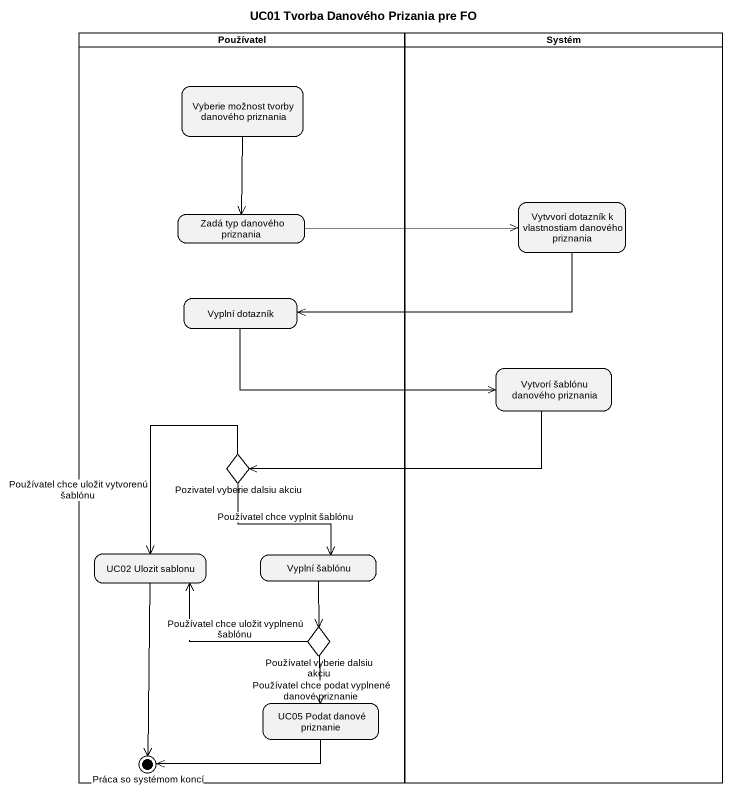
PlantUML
@startuml
title UC01 Tvorba Danového Prizania pre FO
hide empty description
state Používatel <<partition>> {
  state "Vyberie možnost tvorby danového priznania" as Vyberie_možnost_tvorby
  state "Zadá typ danového priznania" as Zadá_typ_danového_priznania
  state "Vyplní dotazník" as Vyplní_dotazník
  state "Pozivatel vyberie dalsiu akciu" as Pozivatel_vyberie_dalsiu <<choice>>
  state "UC02 Ulozit sablonu" as UC02_Ulozit_sablonu
  state "Vyplní šablónu" as Vyplní_šablónu
  state "Používatel vyberie dalsiu akciu" as Používatel_vyberie_dalsiu <<choice>>
  state "UC05 Podat danové priznanie" as UC05_Podat_danové_priznanie
  state "Práca so systémom koncí" as Práca_so_systémom_koncí <<end>>
}
state Systém <<partition>> {
  state "Vytvvorí dotazník k vlastnostiam danového priznania" as Vytvvorí_dotazník_k
  state "Vytvorí šablónu danového priznania" as Vytvorí_šablónu_danového
}
Vyberie_možnost_tvorby --> Zadá_typ_danového_priznania
Zadá_typ_danového_priznania -right-> Vytvvorí_dotazník_k
Vytvvorí_dotazník_k -left-> Vyplní_dotazník
Vyplní_dotazník -right-> Vytvorí_šablónu_danového
Vytvorí_šablónu_danového -left-> Pozivatel_vyberie_dalsiu
Pozivatel_vyberie_dalsiu --> UC02_Ulozit_sablonu : Používatel chce uložit vytvorenú šablónu
Pozivatel_vyberie_dalsiu --> Vyplní_šablónu : Používatel chce vyplnit šablónu
UC02_Ulozit_sablonu --> Práca_so_systémom_koncí
Vyplní_šablónu --> Používatel_vyberie_dalsiu
Používatel_vyberie_dalsiu -left-> UC02_Ulozit_sablonu : Používatel chce uložit vyplnenú šablónu
Používatel_vyberie_dalsiu --> UC05_Podat_danové_priznanie : Používatel chce podat vyplnené danové priznanie
UC05_Podat_danové_priznanie -left-> Práca_so_systémom_koncí
@enduml
